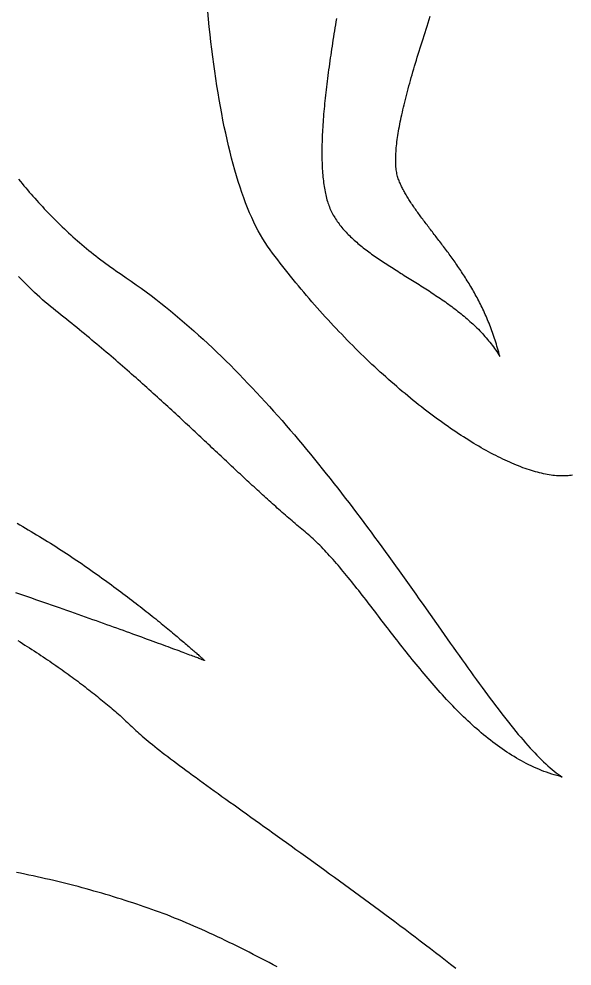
# Model space of a CAD drawing. Extents: x 5 to 105, y 2 to 136.
# Drawn here: x 80.31 to 86.5, y 102.6 to 113.19 of the extents above; entities that cross this region are included whole.
import ezdxf

# ---------------------------------------------------------------- set-up
doc = ezdxf.new("R2010")
doc.units = 0
doc.layers.get('0').update_dxf_attribs({"linetype": 'CONTINUOUS'})

msp = doc.modelspace()

# ---------------------------------------------------------------- linework, layer by layer
at = {"color": 7}
for points in [[(83.1171, 110.608, 0), (83.0892, 110.646, 0), (83.062, 110.687, 0), (83.0353, 110.73, 0), (83.0093, 110.774, 0), (82.9839, 110.82, 0), (82.959, 110.868, 0), (82.9347, 110.917, 0), (82.911, 110.968, 0), (82.8879, 111.021, 0), (82.8653, 111.076, 0), (82.8433, 111.131, 0), (82.8218, 111.189, 0), (82.8009, 111.248, 0), (82.7805, 111.308, 0), (82.7607, 111.37, 0), (82.7413, 111.433, 0), (82.7225, 111.498, 0), (82.7042, 111.563, 0), (82.6864, 111.63, 0), (82.6692, 111.699, 0), (82.6524, 111.768, 0), (82.6361, 111.839, 0), (82.6202, 111.911, 0), (82.6049, 111.984, 0), (82.59, 112.058, 0), (82.5756, 112.133, 0), (82.5616, 112.209, 0), (82.5481, 112.286, 0), (82.535, 112.364, 0), (82.5224, 112.442, 0), (82.5102, 112.522, 0), (82.4985, 112.603, 0), (82.4871, 112.684, 0), (82.4762, 112.766, 0), (82.4656, 112.849, 0), (82.4555, 112.932, 0), (82.4458, 113.016, 0), (82.4364, 113.101, 0), (82.4274, 113.186, 0), (82.4188, 113.272, 0)], [(84.5566, 111.389, 0), (84.5519, 111.401, 0), (84.5476, 111.414, 0), (84.5436, 111.428, 0), (84.54, 111.441, 0), (84.5368, 111.456, 0), (84.5339, 111.471, 0), (84.5313, 111.486, 0), (84.5291, 111.502, 0), (84.5273, 111.518, 0), (84.5257, 111.535, 0), (84.5245, 111.552, 0), (84.5237, 111.57, 0), (84.5231, 111.588, 0), (84.5229, 111.606, 0), (84.523, 111.625, 0), (84.5234, 111.645, 0), (84.5241, 111.665, 0), (84.5251, 111.685, 0), (84.5264, 111.706, 0), (84.528, 111.727, 0), (84.5299, 111.748, 0), (84.5321, 111.77, 0), (84.5346, 111.793, 0), (84.5374, 111.815, 0), (84.5404, 111.839, 0), (84.5438, 111.862, 0), (84.5474, 111.886, 0), (84.5513, 111.91, 0), (84.5554, 111.935, 0), (84.5598, 111.96, 0), (84.5645, 111.986, 0), (84.5694, 112.011, 0), (84.5745, 112.037, 0), (84.58, 112.064, 0), (84.5856, 112.091, 0), (84.5915, 112.118, 0), (84.5977, 112.146, 0), (84.604, 112.174, 0), (84.6106, 112.202, 0), (84.6174, 112.23, 0), (84.6245, 112.259, 0), (84.6318, 112.288, 0), (84.6392, 112.318, 0), (84.6469, 112.348, 0), (84.6548, 112.378, 0), (84.663, 112.408, 0), (84.6713, 112.439, 0), (84.6798, 112.47, 0), (84.6885, 112.501, 0), (84.6974, 112.533, 0), (84.7064, 112.565, 0), (84.7157, 112.597, 0), (84.7251, 112.63, 0), (84.7348, 112.662, 0), (84.7445, 112.695, 0), (84.7545, 112.728, 0), (84.7646, 112.762, 0), (84.7749, 112.796, 0), (84.7853, 112.829, 0), (84.7959, 112.864, 0), (84.8067, 112.898, 0), (84.8176, 112.933, 0), (84.8286, 112.968, 0), (84.8398, 113.003, 0), (84.8511, 113.038, 0), (84.8625, 113.074, 0), (84.8741, 113.109, 0), (84.8858, 113.145, 0), (84.8976, 113.181, 0), (84.9095, 113.218, 0)], [(83.8598, 113.192, 0), (83.854, 113.158, 0), (83.8482, 113.124, 0), (83.8426, 113.089, 0), (83.837, 113.055, 0), (83.8315, 113.021, 0), (83.8261, 112.987, 0), (83.8207, 112.953, 0), (83.8155, 112.919, 0), (83.8103, 112.886, 0), (83.8052, 112.852, 0), (83.8002, 112.819, 0), (83.7952, 112.785, 0), (83.7904, 112.752, 0), (83.7857, 112.719, 0), (83.781, 112.686, 0), (83.7765, 112.654, 0), (83.772, 112.621, 0), (83.7677, 112.589, 0), (83.7635, 112.556, 0), (83.7594, 112.524, 0), (83.7553, 112.492, 0), (83.7514, 112.46, 0), (83.7477, 112.429, 0), (83.744, 112.397, 0), (83.7404, 112.366, 0), (83.737, 112.335, 0), (83.7337, 112.304, 0), (83.7305, 112.274, 0), (83.7275, 112.243, 0), (83.7246, 112.213, 0), (83.7218, 112.183, 0), (83.7191, 112.153, 0), (83.7166, 112.123, 0), (83.7142, 112.094, 0), (83.712, 112.065, 0), (83.7099, 112.036, 0), (83.7079, 112.007, 0), (83.7061, 111.978, 0), (83.7045, 111.95, 0), (83.703, 111.922, 0), (83.7016, 111.895, 0), (83.7005, 111.867, 0), (83.6994, 111.84, 0), (83.6986, 111.813, 0), (83.6979, 111.786, 0), (83.6973, 111.76, 0), (83.697, 111.734, 0), (83.6968, 111.708, 0), (83.6967, 111.682, 0), (83.6969, 111.657, 0), (83.6972, 111.632, 0), (83.6977, 111.607, 0), (83.6984, 111.583, 0), (83.6993, 111.559, 0), (83.7003, 111.535, 0), (83.7016, 111.512, 0), (83.703, 111.489, 0), (83.7046, 111.466, 0), (83.7065, 111.443, 0), (83.7085, 111.421, 0), (83.7107, 111.4, 0), (83.7131, 111.378, 0), (83.7158, 111.357, 0), (83.7186, 111.336, 0), (83.7216, 111.316, 0), (83.7249, 111.296, 0), (83.7283, 111.276, 0), (83.732, 111.257, 0), (83.7359, 111.238, 0), (83.74, 111.22, 0), (83.7444, 111.202, 0), (83.7489, 111.184, 0), (83.7537, 111.166, 0), (83.7587, 111.149, 0), (83.764, 111.133, 0), (83.7694, 111.117, 0), (83.7751, 111.101, 0)], [(80.3026, 111.396, 0), (80.3222, 111.372, 0), (80.342, 111.348, 0), (80.3619, 111.324, 0), (80.3819, 111.301, 0), (80.402, 111.277, 0), (80.4223, 111.253, 0), (80.4427, 111.23, 0), (80.4632, 111.206, 0), (80.4839, 111.183, 0), (80.5048, 111.159, 0), (80.5258, 111.136, 0), (80.5469, 111.113, 0), (80.5683, 111.09, 0), (80.5897, 111.067, 0), (80.6114, 111.044, 0), (80.6332, 111.021, 0), (80.6553, 110.998, 0), (80.6775, 110.975, 0), (80.6999, 110.953, 0), (80.7224, 110.93, 0), (80.7452, 110.907, 0), (80.7682, 110.885, 0), (80.7914, 110.863, 0), (80.8148, 110.84, 0), (80.8384, 110.818, 0), (80.8623, 110.796, 0), (80.8863, 110.774, 0), (80.9106, 110.752, 0), (80.9352, 110.73, 0), (80.9599, 110.709, 0), (80.985, 110.687, 0), (81.0102, 110.665, 0), (81.0357, 110.644, 0), (81.0615, 110.622, 0), (81.0875, 110.601, 0), (81.1138, 110.58, 0), (81.1404, 110.559, 0), (81.1672, 110.538, 0), (81.1943, 110.517, 0), (81.2217, 110.496, 0), (81.2494, 110.475, 0), (81.2773, 110.455, 0), (81.3056, 110.434, 0), (81.3341, 110.414, 0), (81.363, 110.393, 0), (81.3922, 110.373, 0), (81.4217, 110.353, 0), (81.4515, 110.333, 0)], [(85.6876, 109.415, 0), (85.6817, 109.438, 0), (85.6756, 109.461, 0), (85.6694, 109.484, 0), (85.663, 109.507, 0), (85.6565, 109.529, 0), (85.6498, 109.551, 0), (85.643, 109.573, 0), (85.6361, 109.595, 0), (85.629, 109.617, 0), (85.6217, 109.639, 0), (85.6144, 109.66, 0), (85.6069, 109.681, 0), (85.5992, 109.702, 0), (85.5915, 109.723, 0), (85.5836, 109.744, 0), (85.5756, 109.764, 0), (85.5675, 109.785, 0), (85.5592, 109.805, 0), (85.5509, 109.825, 0), (85.5424, 109.845, 0), (85.5339, 109.865, 0), (85.5252, 109.884, 0), (85.5164, 109.904, 0), (85.5075, 109.923, 0), (85.4986, 109.942, 0), (85.4895, 109.961, 0), (85.4804, 109.98, 0), (85.4711, 109.999, 0), (85.4618, 110.017, 0), (85.4524, 110.036, 0), (85.4429, 110.054, 0), (85.4333, 110.072, 0), (85.4236, 110.09, 0), (85.4139, 110.108, 0), (85.4041, 110.125, 0), (85.3943, 110.143, 0), (85.3843, 110.16, 0), (85.3743, 110.178, 0), (85.3643, 110.195, 0), (85.3542, 110.212, 0), (85.344, 110.229, 0), (85.3338, 110.245, 0), (85.3235, 110.262, 0), (85.3132, 110.279, 0), (85.3029, 110.295, 0), (85.2925, 110.311, 0), (85.2821, 110.328, 0), (85.2716, 110.344, 0), (85.2611, 110.36, 0), (85.2505, 110.375, 0), (85.24, 110.391, 0), (85.2294, 110.407, 0), (85.2188, 110.422, 0), (85.2082, 110.438, 0), (85.1975, 110.453, 0), (85.1868, 110.468, 0), (85.1762, 110.483, 0), (85.1655, 110.498, 0), (85.1548, 110.513, 0), (85.1441, 110.528, 0), (85.1334, 110.543, 0), (85.1227, 110.557, 0), (85.112, 110.572, 0), (85.1013, 110.586, 0), (85.0906, 110.601, 0), (85.08, 110.615, 0), (85.0693, 110.629, 0), (85.0587, 110.643, 0), (85.0481, 110.657, 0), (85.0375, 110.671, 0), (85.0269, 110.685, 0), (85.0164, 110.699, 0), (85.0059, 110.713, 0), (84.9954, 110.726, 0), (84.9849, 110.74, 0), (84.9745, 110.753, 0), (84.9642, 110.767, 0), (84.9538, 110.78, 0), (84.9436, 110.794, 0), (84.9333, 110.807, 0), (84.9232, 110.82, 0), (84.913, 110.833, 0), (84.903, 110.846, 0), (84.893, 110.859, 0), (84.883, 110.872, 0), (84.8732, 110.885, 0), (84.8633, 110.898, 0), (84.8536, 110.911, 0), (84.8439, 110.924, 0), (84.8343, 110.936, 0), (84.8248, 110.949, 0), (84.8154, 110.962, 0), (84.806, 110.974, 0), (84.7968, 110.987, 0), (84.7876, 110.999, 0), (84.7785, 111.012, 0), (84.7695, 111.024, 0), (84.7606, 111.036, 0), (84.7518, 111.049, 0), (84.7431, 111.061, 0), (84.7346, 111.074, 0), (84.7261, 111.086, 0), (84.7177, 111.098, 0), (84.7094, 111.11, 0), (84.7013, 111.122, 0), (84.6933, 111.135, 0), (84.6854, 111.147, 0), (84.6776, 111.159, 0), (84.6699, 111.171, 0), (84.6624, 111.183, 0), (84.655, 111.195, 0), (84.6477, 111.208, 0), (84.6406, 111.22, 0), (84.6336, 111.232, 0), (84.6267, 111.244, 0), (84.62, 111.256, 0), (84.6135, 111.268, 0), (84.6071, 111.28, 0), (84.6008, 111.292, 0), (84.5947, 111.304, 0), (84.5888, 111.316, 0), (84.583, 111.328, 0), (84.5774, 111.34, 0), (84.5719, 111.352, 0), (84.5666, 111.365, 0), (84.5615, 111.377, 0), (84.5566, 111.389, 0)], [(83.7751, 111.101, 0), (83.7811, 111.086, 0), (83.7875, 111.07, 0), (83.7942, 111.055, 0), (83.8012, 111.04, 0), (83.8086, 111.025, 0), (83.8163, 111.01, 0), (83.8243, 110.996, 0), (83.8326, 110.981, 0), (83.8413, 110.967, 0), (83.8502, 110.953, 0), (83.8595, 110.939, 0), (83.869, 110.925, 0), (83.8789, 110.911, 0), (83.889, 110.897, 0), (83.8994, 110.883, 0), (83.9101, 110.87, 0), (83.9211, 110.857, 0), (83.9323, 110.843, 0), (83.9438, 110.83, 0), (83.9556, 110.817, 0), (83.9676, 110.804, 0), (83.9799, 110.791, 0), (83.9924, 110.778, 0), (84.0051, 110.766, 0), (84.0181, 110.753, 0), (84.0313, 110.74, 0), (84.0448, 110.728, 0), (84.0584, 110.716, 0), (84.0723, 110.703, 0), (84.0864, 110.691, 0), (84.1007, 110.679, 0), (84.1152, 110.667, 0), (84.1299, 110.655, 0), (84.1448, 110.643, 0), (84.1598, 110.631, 0), (84.1751, 110.619, 0), (84.1905, 110.607, 0), (84.2061, 110.595, 0), (84.2218, 110.584, 0), (84.2378, 110.572, 0), (84.2538, 110.56, 0), (84.2701, 110.549, 0), (84.2865, 110.537, 0), (84.303, 110.526, 0), (84.3196, 110.514, 0), (84.3364, 110.503, 0), (84.3533, 110.491, 0), (84.3704, 110.48, 0), (84.3875, 110.469, 0), (84.4048, 110.457, 0), (84.4222, 110.446, 0), (84.4397, 110.435, 0), (84.4572, 110.423, 0), (84.4749, 110.412, 0), (84.4927, 110.401, 0), (84.5105, 110.389, 0), (84.5284, 110.378, 0), (84.5464, 110.367, 0), (84.5645, 110.355, 0), (84.5826, 110.344, 0), (84.6008, 110.333, 0), (84.6191, 110.321, 0), (84.6374, 110.31, 0), (84.6557, 110.298, 0), (84.6741, 110.287, 0), (84.6925, 110.276, 0), (84.7109, 110.264, 0), (84.7294, 110.253, 0), (84.7479, 110.241, 0), (84.7664, 110.229, 0), (84.7849, 110.218, 0), (84.8034, 110.206, 0), (84.8219, 110.194, 0), (84.8404, 110.182, 0), (84.859, 110.171, 0), (84.8774, 110.159, 0), (84.8959, 110.147, 0), (84.9144, 110.135, 0), (84.9328, 110.123, 0), (84.9512, 110.111, 0), (84.9695, 110.098, 0), (84.9878, 110.086, 0), (85.0061, 110.074, 0), (85.0243, 110.061, 0), (85.0424, 110.049, 0), (85.0605, 110.036, 0), (85.0785, 110.024, 0), (85.0965, 110.011, 0), (85.1143, 109.998, 0), (85.1321, 109.985, 0), (85.1498, 109.972, 0), (85.1674, 109.959, 0), (85.1849, 109.946, 0), (85.2023, 109.932, 0), (85.2196, 109.919, 0), (85.2368, 109.905, 0), (85.2539, 109.891, 0), (85.2708, 109.878, 0), (85.2876, 109.864, 0), (85.3043, 109.85, 0), (85.3209, 109.836, 0), (85.3373, 109.821, 0), (85.3536, 109.807, 0), (85.3697, 109.792, 0), (85.3857, 109.778, 0), (85.4015, 109.763, 0), (85.4171, 109.748, 0), (85.4326, 109.733, 0), (85.4479, 109.718, 0), (85.463, 109.702, 0), (85.4779, 109.687, 0), (85.4926, 109.671, 0), (85.5072, 109.655, 0), (85.5215, 109.639, 0), (85.5357, 109.623, 0), (85.5496, 109.606, 0), (85.5633, 109.59, 0), (85.5768, 109.573, 0), (85.5901, 109.556, 0), (85.6031, 109.539, 0), (85.6159, 109.522, 0), (85.6285, 109.505, 0), (85.6408, 109.487, 0), (85.6529, 109.469, 0), (85.6647, 109.451, 0), (85.6763, 109.433, 0), (85.6876, 109.415, 0)], [(86.5031, 108.088, 0), (86.4864, 108.085, 0), (86.4693, 108.083, 0), (86.452, 108.081, 0), (86.4343, 108.08, 0), (86.4162, 108.079, 0), (86.3979, 108.078, 0), (86.3793, 108.078, 0), (86.3603, 108.079, 0), (86.3411, 108.08, 0), (86.3215, 108.081, 0), (86.3017, 108.083, 0), (86.2816, 108.085, 0), (86.2611, 108.088, 0), (86.2404, 108.091, 0), (86.2195, 108.095, 0), (86.1982, 108.099, 0), (86.1767, 108.103, 0), (86.1549, 108.108, 0), (86.1329, 108.113, 0), (86.1105, 108.119, 0), (86.088, 108.125, 0), (86.0652, 108.132, 0), (86.0421, 108.139, 0), (86.0188, 108.146, 0), (85.9952, 108.154, 0), (85.9714, 108.162, 0), (85.9474, 108.171, 0), (85.9232, 108.18, 0), (85.8987, 108.19, 0), (85.874, 108.199, 0), (85.8491, 108.21, 0), (85.824, 108.22, 0), (85.7986, 108.231, 0), (85.7731, 108.243, 0), (85.7473, 108.255, 0), (85.7214, 108.267, 0), (85.6953, 108.28, 0), (85.6689, 108.293, 0), (85.6424, 108.306, 0), (85.6157, 108.32, 0), (85.5889, 108.334, 0), (85.5618, 108.348, 0), (85.5346, 108.363, 0), (85.5072, 108.379, 0), (85.4797, 108.394, 0), (85.452, 108.41, 0), (85.4241, 108.427, 0), (85.3961, 108.443, 0), (85.3679, 108.46, 0), (85.3396, 108.478, 0), (85.3112, 108.496, 0), (85.2826, 108.514, 0), (85.2539, 108.532, 0), (85.2251, 108.551, 0), (85.1961, 108.571, 0), (85.167, 108.59, 0), (85.1378, 108.61, 0), (85.1085, 108.63, 0), (85.0791, 108.651, 0), (85.0495, 108.672, 0), (85.0199, 108.693, 0), (84.9902, 108.715, 0), (84.9604, 108.736, 0), (84.9305, 108.759, 0), (84.9005, 108.781, 0), (84.8704, 108.804, 0), (84.8402, 108.827, 0), (84.81, 108.851, 0), (84.7797, 108.875, 0), (84.7493, 108.899, 0), (84.7189, 108.923, 0), (84.6884, 108.948, 0), (84.6578, 108.973, 0), (84.6272, 108.999, 0), (84.5966, 109.024, 0), (84.5659, 109.05, 0), (84.5352, 109.077, 0), (84.5044, 109.103, 0), (84.4736, 109.13, 0), (84.4428, 109.157, 0), (84.4119, 109.185, 0), (84.3811, 109.212, 0), (84.3502, 109.24, 0), (84.3193, 109.269, 0), (84.2884, 109.297, 0), (84.2575, 109.326, 0), (84.2266, 109.355, 0), (84.1956, 109.385, 0), (84.1647, 109.415, 0), (84.1338, 109.445, 0), (84.103, 109.475, 0), (84.0721, 109.505, 0), (84.0413, 109.536, 0), (84.0104, 109.567, 0), (83.9797, 109.598, 0), (83.9489, 109.63, 0), (83.9182, 109.662, 0), (83.8875, 109.694, 0), (83.8569, 109.726, 0), (83.8263, 109.758, 0), (83.7958, 109.791, 0), (83.7653, 109.824, 0), (83.7349, 109.858, 0), (83.7046, 109.891, 0), (83.6743, 109.925, 0), (83.6441, 109.959, 0), (83.614, 109.993, 0), (83.5839, 110.027, 0), (83.5539, 110.062, 0), (83.5241, 110.097, 0), (83.4943, 110.132, 0), (83.4646, 110.167, 0), (83.435, 110.203, 0), (83.4055, 110.239, 0), (83.3761, 110.275, 0), (83.3468, 110.311, 0), (83.3177, 110.347, 0), (83.2886, 110.384, 0), (83.2597, 110.421, 0), (83.2309, 110.458, 0), (83.2023, 110.495, 0), (83.1737, 110.532, 0), (83.1454, 110.57, 0), (83.1171, 110.608, 0)], [(80.6906, 109.949, 0), (80.6605, 109.973, 0), (80.6305, 109.998, 0), (80.6006, 110.023, 0), (80.5708, 110.049, 0), (80.541, 110.076, 0), (80.5113, 110.103, 0), (80.4815, 110.131, 0), (80.4518, 110.159, 0), (80.4221, 110.188, 0), (80.3923, 110.218, 0), (80.3625, 110.248, 0), (80.3326, 110.278, 0), (80.3027, 110.309, 0)], [(81.4515, 110.333, 0), (81.5077, 110.295, 0), (81.5636, 110.256, 0), (81.6192, 110.217, 0), (81.6746, 110.177, 0), (81.7297, 110.137, 0), (81.7844, 110.096, 0), (81.8389, 110.054, 0), (81.8931, 110.012, 0), (81.9471, 109.969, 0), (82.0007, 109.925, 0), (82.0541, 109.881, 0), (82.1072, 109.837, 0), (82.16, 109.792, 0), (82.2125, 109.746, 0), (82.2647, 109.7, 0), (82.3166, 109.654, 0), (82.3683, 109.607, 0), (82.4197, 109.559, 0), (82.4708, 109.511, 0), (82.5216, 109.463, 0), (82.5722, 109.414, 0), (82.6224, 109.365, 0), (82.6724, 109.316, 0), (82.7221, 109.266, 0), (82.7715, 109.216, 0), (82.8207, 109.165, 0), (82.8696, 109.114, 0), (82.9181, 109.063, 0), (82.9664, 109.012, 0), (83.0145, 108.96, 0), (83.0622, 108.908, 0), (83.1097, 108.855, 0), (83.1569, 108.803, 0), (83.2038, 108.75, 0), (83.2504, 108.697, 0), (83.2968, 108.644, 0), (83.3429, 108.59, 0), (83.3887, 108.537, 0), (83.4342, 108.483, 0), (83.4795, 108.429, 0), (83.5245, 108.375, 0), (83.5692, 108.321, 0), (83.6136, 108.267, 0), (83.6577, 108.212, 0), (83.7016, 108.158, 0), (83.7452, 108.103, 0), (83.7886, 108.049, 0), (83.8316, 107.994, 0), (83.8744, 107.94, 0), (83.9169, 107.885, 0), (83.9591, 107.83, 0), (84.0011, 107.776, 0), (84.0428, 107.721, 0), (84.0842, 107.666, 0), (84.1253, 107.612, 0), (84.1662, 107.557, 0), (84.2068, 107.503, 0), (84.2471, 107.449, 0), (84.2872, 107.394, 0), (84.327, 107.34, 0), (84.3665, 107.287, 0), (84.4057, 107.233, 0), (84.4447, 107.179, 0), (84.4834, 107.126, 0), (84.5218, 107.072, 0), (84.56, 107.019, 0), (84.5978, 106.967, 0), (84.6355, 106.914, 0), (84.6728, 106.862, 0), (84.7099, 106.81, 0), (84.7467, 106.758, 0), (84.7833, 106.706, 0), (84.8195, 106.655, 0), (84.8555, 106.604, 0), (84.8913, 106.554, 0), (84.9267, 106.503, 0), (84.962, 106.453, 0), (84.9969, 106.404, 0), (85.0316, 106.355, 0), (85.066, 106.306, 0), (85.1001, 106.258, 0), (85.134, 106.21, 0), (85.1676, 106.162, 0), (85.2009, 106.115, 0), (85.234, 106.069, 0), (85.2668, 106.023, 0), (85.2994, 105.977, 0), (85.3316, 105.932, 0), (85.3637, 105.887, 0), (85.3954, 105.843, 0), (85.4269, 105.8, 0), (85.4581, 105.757, 0), (85.4891, 105.714, 0), (85.5198, 105.673, 0), (85.5502, 105.631, 0), (85.5804, 105.591, 0), (85.6103, 105.551, 0), (85.6399, 105.512, 0), (85.6693, 105.473, 0), (85.6984, 105.435, 0), (85.7273, 105.398, 0), (85.7559, 105.361, 0), (85.7842, 105.325, 0), (85.8123, 105.29, 0), (85.8401, 105.256, 0), (85.8677, 105.222, 0), (85.895, 105.189, 0), (85.922, 105.157, 0), (85.9488, 105.126, 0), (85.9753, 105.095, 0), (86.0016, 105.065, 0), (86.0276, 105.036, 0), (86.0533, 105.008, 0), (86.0788, 104.981, 0), (86.1041, 104.955, 0), (86.129, 104.929, 0), (86.1537, 104.905, 0), (86.1782, 104.881, 0), (86.2024, 104.859, 0), (86.2263, 104.837, 0), (86.25, 104.816, 0), (86.2734, 104.796, 0), (86.2966, 104.777, 0), (86.3195, 104.76, 0), (86.3422, 104.743, 0), (86.3646, 104.727, 0), (86.3867, 104.712, 0)], [(83.5078, 107.454, 0), (83.4897, 107.469, 0), (83.4716, 107.484, 0), (83.4534, 107.499, 0), (83.4353, 107.514, 0), (83.4171, 107.529, 0), (83.3989, 107.545, 0), (83.3807, 107.56, 0), (83.3626, 107.576, 0), (83.3443, 107.591, 0), (83.3261, 107.607, 0), (83.3079, 107.623, 0), (83.2896, 107.639, 0), (83.2713, 107.655, 0), (83.253, 107.671, 0), (83.2347, 107.687, 0), (83.2164, 107.703, 0), (83.198, 107.719, 0), (83.1796, 107.736, 0), (83.1612, 107.752, 0), (83.1427, 107.768, 0), (83.1242, 107.785, 0), (83.1057, 107.802, 0), (83.0871, 107.818, 0), (83.0685, 107.835, 0), (83.0499, 107.852, 0), (83.0312, 107.869, 0), (83.0125, 107.886, 0), (82.9938, 107.903, 0), (82.975, 107.92, 0), (82.9561, 107.938, 0), (82.9373, 107.955, 0), (82.9183, 107.973, 0), (82.8993, 107.99, 0), (82.8803, 108.008, 0), (82.8612, 108.025, 0), (82.8421, 108.043, 0), (82.8229, 108.061, 0), (82.8037, 108.079, 0), (82.7844, 108.097, 0), (82.765, 108.115, 0), (82.7456, 108.133, 0), (82.7261, 108.151, 0), (82.7065, 108.169, 0), (82.6869, 108.188, 0), (82.6672, 108.206, 0), (82.6475, 108.225, 0), (82.6277, 108.243, 0), (82.6078, 108.262, 0), (82.5878, 108.281, 0), (82.5678, 108.299, 0), (82.5477, 108.318, 0), (82.5275, 108.337, 0), (82.5072, 108.356, 0), (82.4869, 108.375, 0), (82.4665, 108.394, 0), (82.446, 108.414, 0), (82.4254, 108.433, 0), (82.4047, 108.452, 0), (82.384, 108.472, 0), (82.3631, 108.491, 0), (82.3422, 108.511, 0), (82.3211, 108.531, 0), (82.3, 108.55, 0), (82.2788, 108.57, 0), (82.2575, 108.59, 0), (82.2361, 108.61, 0), (82.2146, 108.63, 0), (82.193, 108.65, 0), (82.1713, 108.67, 0), (82.1495, 108.69, 0), (82.1276, 108.711, 0), (82.1056, 108.731, 0), (82.0834, 108.751, 0), (82.0612, 108.772, 0), (82.0389, 108.792, 0), (82.0164, 108.813, 0), (81.9939, 108.834, 0), (81.9712, 108.854, 0), (81.9484, 108.875, 0), (81.9255, 108.896, 0), (81.9025, 108.917, 0), (81.8793, 108.938, 0), (81.8561, 108.959, 0), (81.8327, 108.98, 0), (81.8092, 109.002, 0), (81.7855, 109.023, 0), (81.7618, 109.044, 0), (81.7379, 109.066, 0), (81.7138, 109.087, 0), (81.6897, 109.109, 0), (81.6654, 109.13, 0), (81.641, 109.152, 0), (81.6164, 109.174, 0), (81.5917, 109.195, 0), (81.5669, 109.217, 0), (81.5419, 109.239, 0), (81.5168, 109.261, 0), (81.4916, 109.283, 0), (81.4662, 109.305, 0), (81.4406, 109.328, 0), (81.4149, 109.35, 0), (81.3891, 109.372, 0), (81.3631, 109.394, 0), (81.337, 109.417, 0), (81.3107, 109.439, 0), (81.2842, 109.462, 0), (81.2576, 109.484, 0), (81.2308, 109.507, 0), (81.2039, 109.53, 0), (81.1768, 109.553, 0), (81.1496, 109.575, 0), (81.1222, 109.598, 0), (81.0946, 109.621, 0), (81.0669, 109.644, 0), (81.039, 109.667, 0), (81.0109, 109.691, 0), (80.9827, 109.714, 0), (80.9542, 109.737, 0), (80.9257, 109.76, 0), (80.8969, 109.784, 0), (80.868, 109.807, 0), (80.8388, 109.831, 0), (80.8096, 109.854, 0), (80.7801, 109.878, 0), (80.7504, 109.901, 0), (80.7206, 109.925, 0), (80.6906, 109.949, 0)], [(80.2855, 107.549, 0), (80.317, 107.531, 0), (80.3484, 107.513, 0), (80.3798, 107.495, 0), (80.4111, 107.477, 0), (80.4422, 107.458, 0), (80.4733, 107.44, 0), (80.5043, 107.421, 0), (80.5352, 107.402, 0), (80.566, 107.384, 0), (80.5967, 107.365, 0), (80.6273, 107.346, 0), (80.6577, 107.327, 0), (80.6881, 107.308, 0), (80.7183, 107.288, 0), (80.7483, 107.269, 0), (80.7783, 107.25, 0), (80.8081, 107.23, 0), (80.8377, 107.211, 0), (80.8673, 107.191, 0), (80.8966, 107.172, 0), (80.9258, 107.152, 0), (80.9549, 107.133, 0), (80.9838, 107.113, 0), (81.0125, 107.094, 0), (81.041, 107.074, 0), (81.0694, 107.054, 0), (81.0976, 107.035, 0), (81.1256, 107.015, 0), (81.1534, 106.996, 0), (81.181, 106.976, 0), (81.2084, 106.956, 0), (81.2356, 106.937, 0), (81.2626, 106.918, 0), (81.2894, 106.898, 0), (81.316, 106.879, 0), (81.3423, 106.859, 0), (81.3684, 106.84, 0), (81.3943, 106.821, 0), (81.42, 106.802, 0), (81.4454, 106.783, 0), (81.4706, 106.764, 0), (81.4956, 106.745, 0), (81.5203, 106.727, 0), (81.5447, 106.708, 0), (81.5689, 106.69, 0), (81.5928, 106.671, 0), (81.6165, 106.653, 0), (81.6398, 106.635, 0), (81.6629, 106.617, 0), (81.6858, 106.599, 0), (81.7083, 106.581, 0), (81.7305, 106.564, 0), (81.7525, 106.547, 0), (81.7741, 106.529, 0), (81.7955, 106.512, 0), (81.8165, 106.495, 0), (81.8373, 106.479, 0), (81.8577, 106.462, 0), (81.8778, 106.446, 0), (81.8976, 106.43, 0), (81.917, 106.414, 0), (81.9362, 106.399, 0), (81.9549, 106.383, 0), (81.9734, 106.368, 0), (81.9915, 106.353, 0), (82.0092, 106.338, 0), (82.0266, 106.324, 0), (82.0437, 106.31, 0), (82.0604, 106.296, 0), (82.0767, 106.282, 0), (82.0926, 106.269, 0), (82.1082, 106.255, 0), (82.1234, 106.242, 0), (82.1382, 106.23, 0), (82.1526, 106.218, 0), (82.1666, 106.206, 0), (82.1802, 106.194, 0), (82.1934, 106.183, 0), (82.2063, 106.171, 0), (82.2187, 106.161, 0), (82.2307, 106.15, 0), (82.2423, 106.14, 0), (82.2534, 106.131, 0), (82.2641, 106.121, 0), (82.2744, 106.112, 0), (82.2843, 106.103, 0), (82.2937, 106.095, 0), (82.3027, 106.087, 0), (82.3113, 106.08, 0), (82.3193, 106.072, 0), (82.327, 106.066, 0), (82.3341, 106.059, 0), (82.3408, 106.053, 0), (82.3471, 106.048, 0), (82.3528, 106.043, 0), (82.3581, 106.038, 0), (82.3629, 106.033, 0), (82.3672, 106.03, 0), (82.371, 106.026, 0), (82.3743, 106.023, 0), (82.3772, 106.02, 0), (82.3795, 106.018, 0), (82.3813, 106.017, 0), (82.3826, 106.015, 0), (82.3834, 106.015, 0), (82.3836, 106.015, 0)], [(86.3867, 104.712, 0), (86.357, 104.72, 0), (86.3274, 104.728, 0), (86.298, 104.736, 0), (86.2688, 104.745, 0), (86.2397, 104.755, 0), (86.2107, 104.765, 0), (86.1819, 104.775, 0), (86.1532, 104.786, 0), (86.1247, 104.798, 0), (86.0963, 104.81, 0), (86.0681, 104.823, 0), (86.04, 104.836, 0), (86.012, 104.849, 0), (85.9842, 104.863, 0), (85.9565, 104.878, 0), (85.929, 104.893, 0), (85.9016, 104.908, 0), (85.8743, 104.924, 0), (85.8472, 104.94, 0), (85.8202, 104.956, 0), (85.7933, 104.973, 0), (85.7666, 104.991, 0), (85.74, 105.009, 0), (85.7135, 105.027, 0), (85.6872, 105.045, 0), (85.661, 105.064, 0), (85.6349, 105.083, 0), (85.609, 105.103, 0), (85.5832, 105.123, 0), (85.5575, 105.143, 0), (85.5319, 105.164, 0), (85.5064, 105.184, 0), (85.4811, 105.206, 0), (85.4559, 105.227, 0), (85.4308, 105.249, 0), (85.4058, 105.271, 0), (85.381, 105.293, 0), (85.3563, 105.316, 0), (85.3316, 105.339, 0), (85.3071, 105.362, 0), (85.2827, 105.385, 0), (85.2585, 105.409, 0), (85.2343, 105.433, 0), (85.2103, 105.457, 0), (85.1863, 105.481, 0), (85.1625, 105.506, 0), (85.1388, 105.53, 0), (85.1152, 105.555, 0), (85.0917, 105.58, 0), (85.0683, 105.606, 0), (85.045, 105.631, 0), (85.0218, 105.657, 0), (84.9987, 105.682, 0), (84.9757, 105.708, 0), (84.9528, 105.734, 0), (84.93, 105.76, 0), (84.9073, 105.787, 0), (84.8847, 105.813, 0), (84.8622, 105.84, 0), (84.8398, 105.866, 0), (84.8175, 105.893, 0), (84.7953, 105.92, 0), (84.7732, 105.946, 0), (84.7512, 105.973, 0), (84.7293, 106, 0), (84.7074, 106.027, 0), (84.6857, 106.054, 0), (84.664, 106.081, 0), (84.6424, 106.108, 0), (84.621, 106.135, 0), (84.5996, 106.163, 0), (84.5782, 106.19, 0), (84.557, 106.217, 0), (84.5359, 106.244, 0), (84.5148, 106.271, 0), (84.4938, 106.298, 0), (84.4729, 106.325, 0), (84.4521, 106.352, 0), (84.4313, 106.379, 0), (84.4106, 106.406, 0), (84.39, 106.432, 0), (84.3695, 106.459, 0), (84.3491, 106.486, 0), (84.3287, 106.512, 0), (84.3084, 106.539, 0), (84.2881, 106.565, 0), (84.268, 106.591, 0), (84.2479, 106.617, 0), (84.2278, 106.643, 0), (84.2079, 106.669, 0), (84.188, 106.695, 0), (84.1682, 106.72, 0), (84.1484, 106.746, 0), (84.1287, 106.771, 0), (84.1091, 106.796, 0), (84.0895, 106.821, 0), (84.07, 106.845, 0), (84.0505, 106.87, 0), (84.0311, 106.894, 0), (84.0118, 106.918, 0), (83.9925, 106.942, 0), (83.9733, 106.965, 0), (83.9541, 106.988, 0), (83.935, 107.011, 0), (83.9159, 107.034, 0), (83.8969, 107.057, 0), (83.8779, 107.079, 0), (83.859, 107.101, 0), (83.8401, 107.122, 0), (83.8213, 107.144, 0), (83.8025, 107.165, 0), (83.7838, 107.186, 0), (83.7651, 107.206, 0), (83.7465, 107.226, 0), (83.7279, 107.246, 0), (83.7094, 107.265, 0), (83.6909, 107.284, 0), (83.6724, 107.303, 0), (83.654, 107.321, 0), (83.6356, 107.339, 0), (83.6172, 107.357, 0), (83.5989, 107.374, 0), (83.5806, 107.391, 0), (83.5624, 107.407, 0), (83.5442, 107.423, 0), (83.526, 107.439, 0), (83.5078, 107.454, 0)], [(82.3836, 106.015, 0), (82.3831, 106.015, 0), (82.3815, 106.015, 0), (82.3788, 106.016, 0), (82.375, 106.018, 0), (82.3703, 106.02, 0), (82.3645, 106.022, 0), (82.3576, 106.024, 0), (82.3498, 106.027, 0), (82.341, 106.031, 0), (82.3312, 106.034, 0), (82.3205, 106.038, 0), (82.3088, 106.043, 0), (82.2962, 106.047, 0), (82.2826, 106.052, 0), (82.2682, 106.058, 0), (82.2528, 106.064, 0), (82.2366, 106.07, 0), (82.2194, 106.076, 0), (82.2015, 106.083, 0), (82.1827, 106.09, 0), (82.163, 106.097, 0), (82.1425, 106.105, 0), (82.1213, 106.113, 0), (82.0992, 106.121, 0), (82.0764, 106.129, 0), (82.0528, 106.138, 0), (82.0284, 106.147, 0), (82.0033, 106.156, 0), (81.9774, 106.166, 0), (81.9509, 106.175, 0), (81.9236, 106.185, 0), (81.8957, 106.196, 0), (81.8671, 106.206, 0), (81.8378, 106.217, 0), (81.8079, 106.228, 0), (81.7773, 106.239, 0), (81.7461, 106.25, 0), (81.7143, 106.262, 0), (81.6819, 106.274, 0), (81.6489, 106.286, 0), (81.6153, 106.298, 0), (81.5812, 106.31, 0), (81.5466, 106.323, 0), (81.5113, 106.336, 0), (81.4756, 106.349, 0), (81.4394, 106.362, 0), (81.4027, 106.375, 0), (81.3655, 106.388, 0), (81.3278, 106.402, 0), (81.2897, 106.415, 0), (81.2511, 106.429, 0), (81.2121, 106.443, 0), (81.1727, 106.457, 0), (81.1328, 106.471, 0), (81.0926, 106.486, 0), (81.052, 106.5, 0), (81.0111, 106.515, 0), (80.9698, 106.529, 0), (80.9281, 106.544, 0), (80.8861, 106.559, 0), (80.8438, 106.573, 0), (80.8012, 106.588, 0), (80.7584, 106.603, 0), (80.7152, 106.618, 0), (80.6718, 106.634, 0), (80.6281, 106.649, 0), (80.5843, 106.664, 0), (80.5401, 106.679, 0), (80.4958, 106.694, 0), (80.4513, 106.71, 0), (80.4066, 106.725, 0), (80.3617, 106.74, 0), (80.3167, 106.756, 0), (80.2715, 106.771, 0)], [(80.2931, 106.239, 0), (80.3201, 106.222, 0), (80.3469, 106.205, 0), (80.3735, 106.188, 0), (80.3998, 106.171, 0), (80.4259, 106.155, 0), (80.4517, 106.138, 0), (80.4773, 106.121, 0), (80.5027, 106.104, 0), (80.5279, 106.088, 0), (80.5528, 106.071, 0), (80.5775, 106.055, 0), (80.6019, 106.038, 0), (80.6262, 106.022, 0), (80.6502, 106.006, 0), (80.674, 105.989, 0), (80.6976, 105.973, 0), (80.721, 105.957, 0), (80.7442, 105.941, 0), (80.7671, 105.925, 0), (80.7899, 105.909, 0), (80.8124, 105.893, 0), (80.8348, 105.877, 0), (80.8569, 105.861, 0), (80.8788, 105.845, 0), (80.9006, 105.829, 0), (80.9221, 105.813, 0), (80.9435, 105.797, 0), (80.9646, 105.782, 0), (80.9856, 105.766, 0), (81.0064, 105.75, 0), (81.027, 105.735, 0), (81.0474, 105.719, 0), (81.0677, 105.703, 0), (81.0877, 105.688, 0), (81.1076, 105.672, 0), (81.1273, 105.657, 0), (81.1468, 105.641, 0), (81.1662, 105.626, 0), (81.1854, 105.611, 0), (81.2044, 105.595, 0), (81.2232, 105.58, 0), (81.2419, 105.565, 0), (81.2605, 105.549, 0), (81.2788, 105.534, 0), (81.297, 105.519, 0), (81.3151, 105.504, 0), (81.333, 105.488, 0), (81.3508, 105.473, 0), (81.3684, 105.458, 0), (81.3858, 105.443, 0), (81.4031, 105.428, 0), (81.4203, 105.413, 0), (81.4373, 105.398, 0), (81.4542, 105.383, 0), (81.471, 105.368, 0), (81.4876, 105.353, 0), (81.504, 105.338, 0), (81.5204, 105.323, 0), (81.5366, 105.308, 0), (81.5527, 105.293, 0), (81.5687, 105.278, 0), (81.5845, 105.263, 0), (81.6002, 105.248, 0), (81.6158, 105.233, 0)], [(81.6158, 105.233, 0), (81.632, 105.218, 0), (81.6493, 105.202, 0), (81.6677, 105.186, 0), (81.6872, 105.168, 0), (81.7079, 105.151, 0), (81.7296, 105.132, 0), (81.7524, 105.113, 0), (81.7763, 105.094, 0), (81.8012, 105.074, 0), (81.8272, 105.053, 0), (81.8541, 105.032, 0), (81.882, 105.01, 0), (81.9109, 104.987, 0), (81.9408, 104.964, 0), (81.9716, 104.941, 0), (82.0033, 104.917, 0), (82.036, 104.892, 0), (82.0695, 104.867, 0), (82.1039, 104.841, 0), (82.1391, 104.815, 0), (82.1752, 104.788, 0), (82.2122, 104.761, 0), (82.2499, 104.734, 0), (82.2884, 104.705, 0), (82.3277, 104.677, 0), (82.3677, 104.648, 0), (82.4085, 104.618, 0), (82.45, 104.588, 0), (82.4923, 104.558, 0), (82.5352, 104.527, 0), (82.5788, 104.495, 0), (82.623, 104.464, 0), (82.6679, 104.431, 0), (82.7134, 104.399, 0), (82.7595, 104.366, 0), (82.8062, 104.332, 0), (82.8535, 104.299, 0), (82.9013, 104.264, 0), (82.9497, 104.23, 0), (82.9986, 104.195, 0), (83.048, 104.16, 0), (83.0979, 104.124, 0), (83.1483, 104.088, 0), (83.1992, 104.052, 0), (83.2504, 104.015, 0), (83.3021, 103.978, 0), (83.3542, 103.941, 0), (83.4068, 103.903, 0), (83.4596, 103.865, 0), (83.5129, 103.827, 0), (83.5664, 103.788, 0), (83.6203, 103.749, 0), (83.6746, 103.71, 0), (83.7291, 103.671, 0), (83.7838, 103.631, 0), (83.8389, 103.591, 0), (83.8942, 103.551, 0), (83.9497, 103.511, 0), (84.0054, 103.47, 0), (84.0613, 103.429, 0), (84.1174, 103.388, 0), (84.1736, 103.347, 0), (84.23, 103.306, 0), (84.2865, 103.264, 0), (84.3431, 103.222, 0), (84.3998, 103.18, 0), (84.4566, 103.138, 0), (84.5135, 103.095, 0), (84.5703, 103.053, 0), (84.6273, 103.01, 0), (84.6842, 102.967, 0), (84.7411, 102.924, 0), (84.798, 102.881, 0), (84.8548, 102.837, 0), (84.9116, 102.794, 0), (84.9683, 102.751, 0), (85.025, 102.707, 0), (85.0815, 102.663, 0), (85.1379, 102.619, 0), (85.1941, 102.575, 0)], [(81.7941, 103.232, 0), (81.7519, 103.246, 0), (81.7096, 103.261, 0), (81.6671, 103.276, 0), (81.6245, 103.29, 0), (81.5817, 103.304, 0), (81.5388, 103.318, 0), (81.4957, 103.332, 0), (81.4525, 103.346, 0), (81.4091, 103.359, 0), (81.3656, 103.373, 0), (81.3219, 103.386, 0), (81.2781, 103.399, 0), (81.2341, 103.412, 0), (81.19, 103.425, 0), (81.1457, 103.437, 0), (81.1013, 103.45, 0), (81.0568, 103.462, 0), (81.0121, 103.474, 0), (80.9673, 103.486, 0), (80.9223, 103.498, 0), (80.8772, 103.509, 0), (80.8319, 103.521, 0), (80.7865, 103.532, 0), (80.741, 103.543, 0), (80.6953, 103.554, 0), (80.6495, 103.565, 0), (80.6035, 103.575, 0), (80.5574, 103.586, 0), (80.5112, 103.596, 0), (80.4648, 103.606, 0), (80.4183, 103.616, 0), (80.3717, 103.626, 0), (80.3249, 103.635, 0), (80.278, 103.645, 0)], [(83.1977, 102.588, 0), (83.1525, 102.612, 0), (83.1074, 102.636, 0), (83.0624, 102.659, 0), (83.0174, 102.683, 0), (82.9725, 102.706, 0), (82.9276, 102.729, 0), (82.8829, 102.752, 0), (82.8382, 102.775, 0), (82.7935, 102.797, 0), (82.749, 102.819, 0), (82.7045, 102.841, 0), (82.6602, 102.863, 0), (82.6159, 102.884, 0), (82.5717, 102.905, 0), (82.5275, 102.926, 0), (82.4835, 102.947, 0), (82.4396, 102.967, 0), (82.3958, 102.987, 0), (82.3521, 103.007, 0), (82.3084, 103.026, 0), (82.2649, 103.045, 0), (82.2215, 103.064, 0), (82.1782, 103.082, 0), (82.1351, 103.1, 0), (82.092, 103.118, 0), (82.0491, 103.135, 0), (82.0063, 103.152, 0), (81.9636, 103.169, 0), (81.921, 103.185, 0), (81.8786, 103.201, 0), (81.8363, 103.217, 0), (81.7941, 103.232, 0)]]:
    msp.add_polyline3d(points, dxfattribs=at)

doc.saveas('drawing.dxf')
